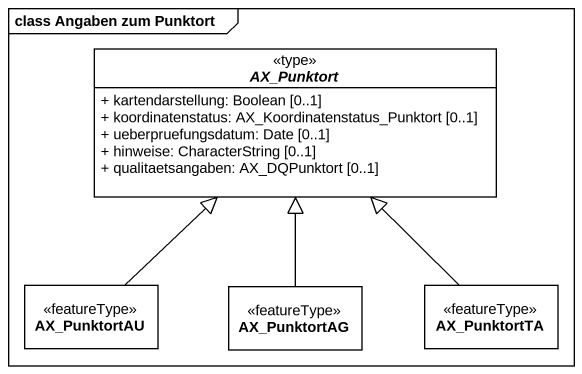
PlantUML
@startuml
mainframe class Angaben zum Punktort
hide circle
hide empty members
skinparam classAttributeIconSize 0
abstract class AX_Punktort <<type>> {
  + kartendarstellung: Boolean [0..1]
  + koordinatenstatus: AX_Koordinatenstatus_Punktort [0..1]
  + ueberpruefungsdatum: Date [0..1]
  + hinweise: CharacterString [0..1]
  + qualitaetsangaben: AX_DQPunktort [0..1]
}
class AX_PunktortAU <<featureType>>
class AX_PunktortAG <<featureType>>
class AX_PunktortTA <<featureType>>
AX_PunktortAU -up-|> AX_Punktort
AX_PunktortAG -up-|> AX_Punktort
AX_PunktortTA -up-|> AX_Punktort
@enduml
